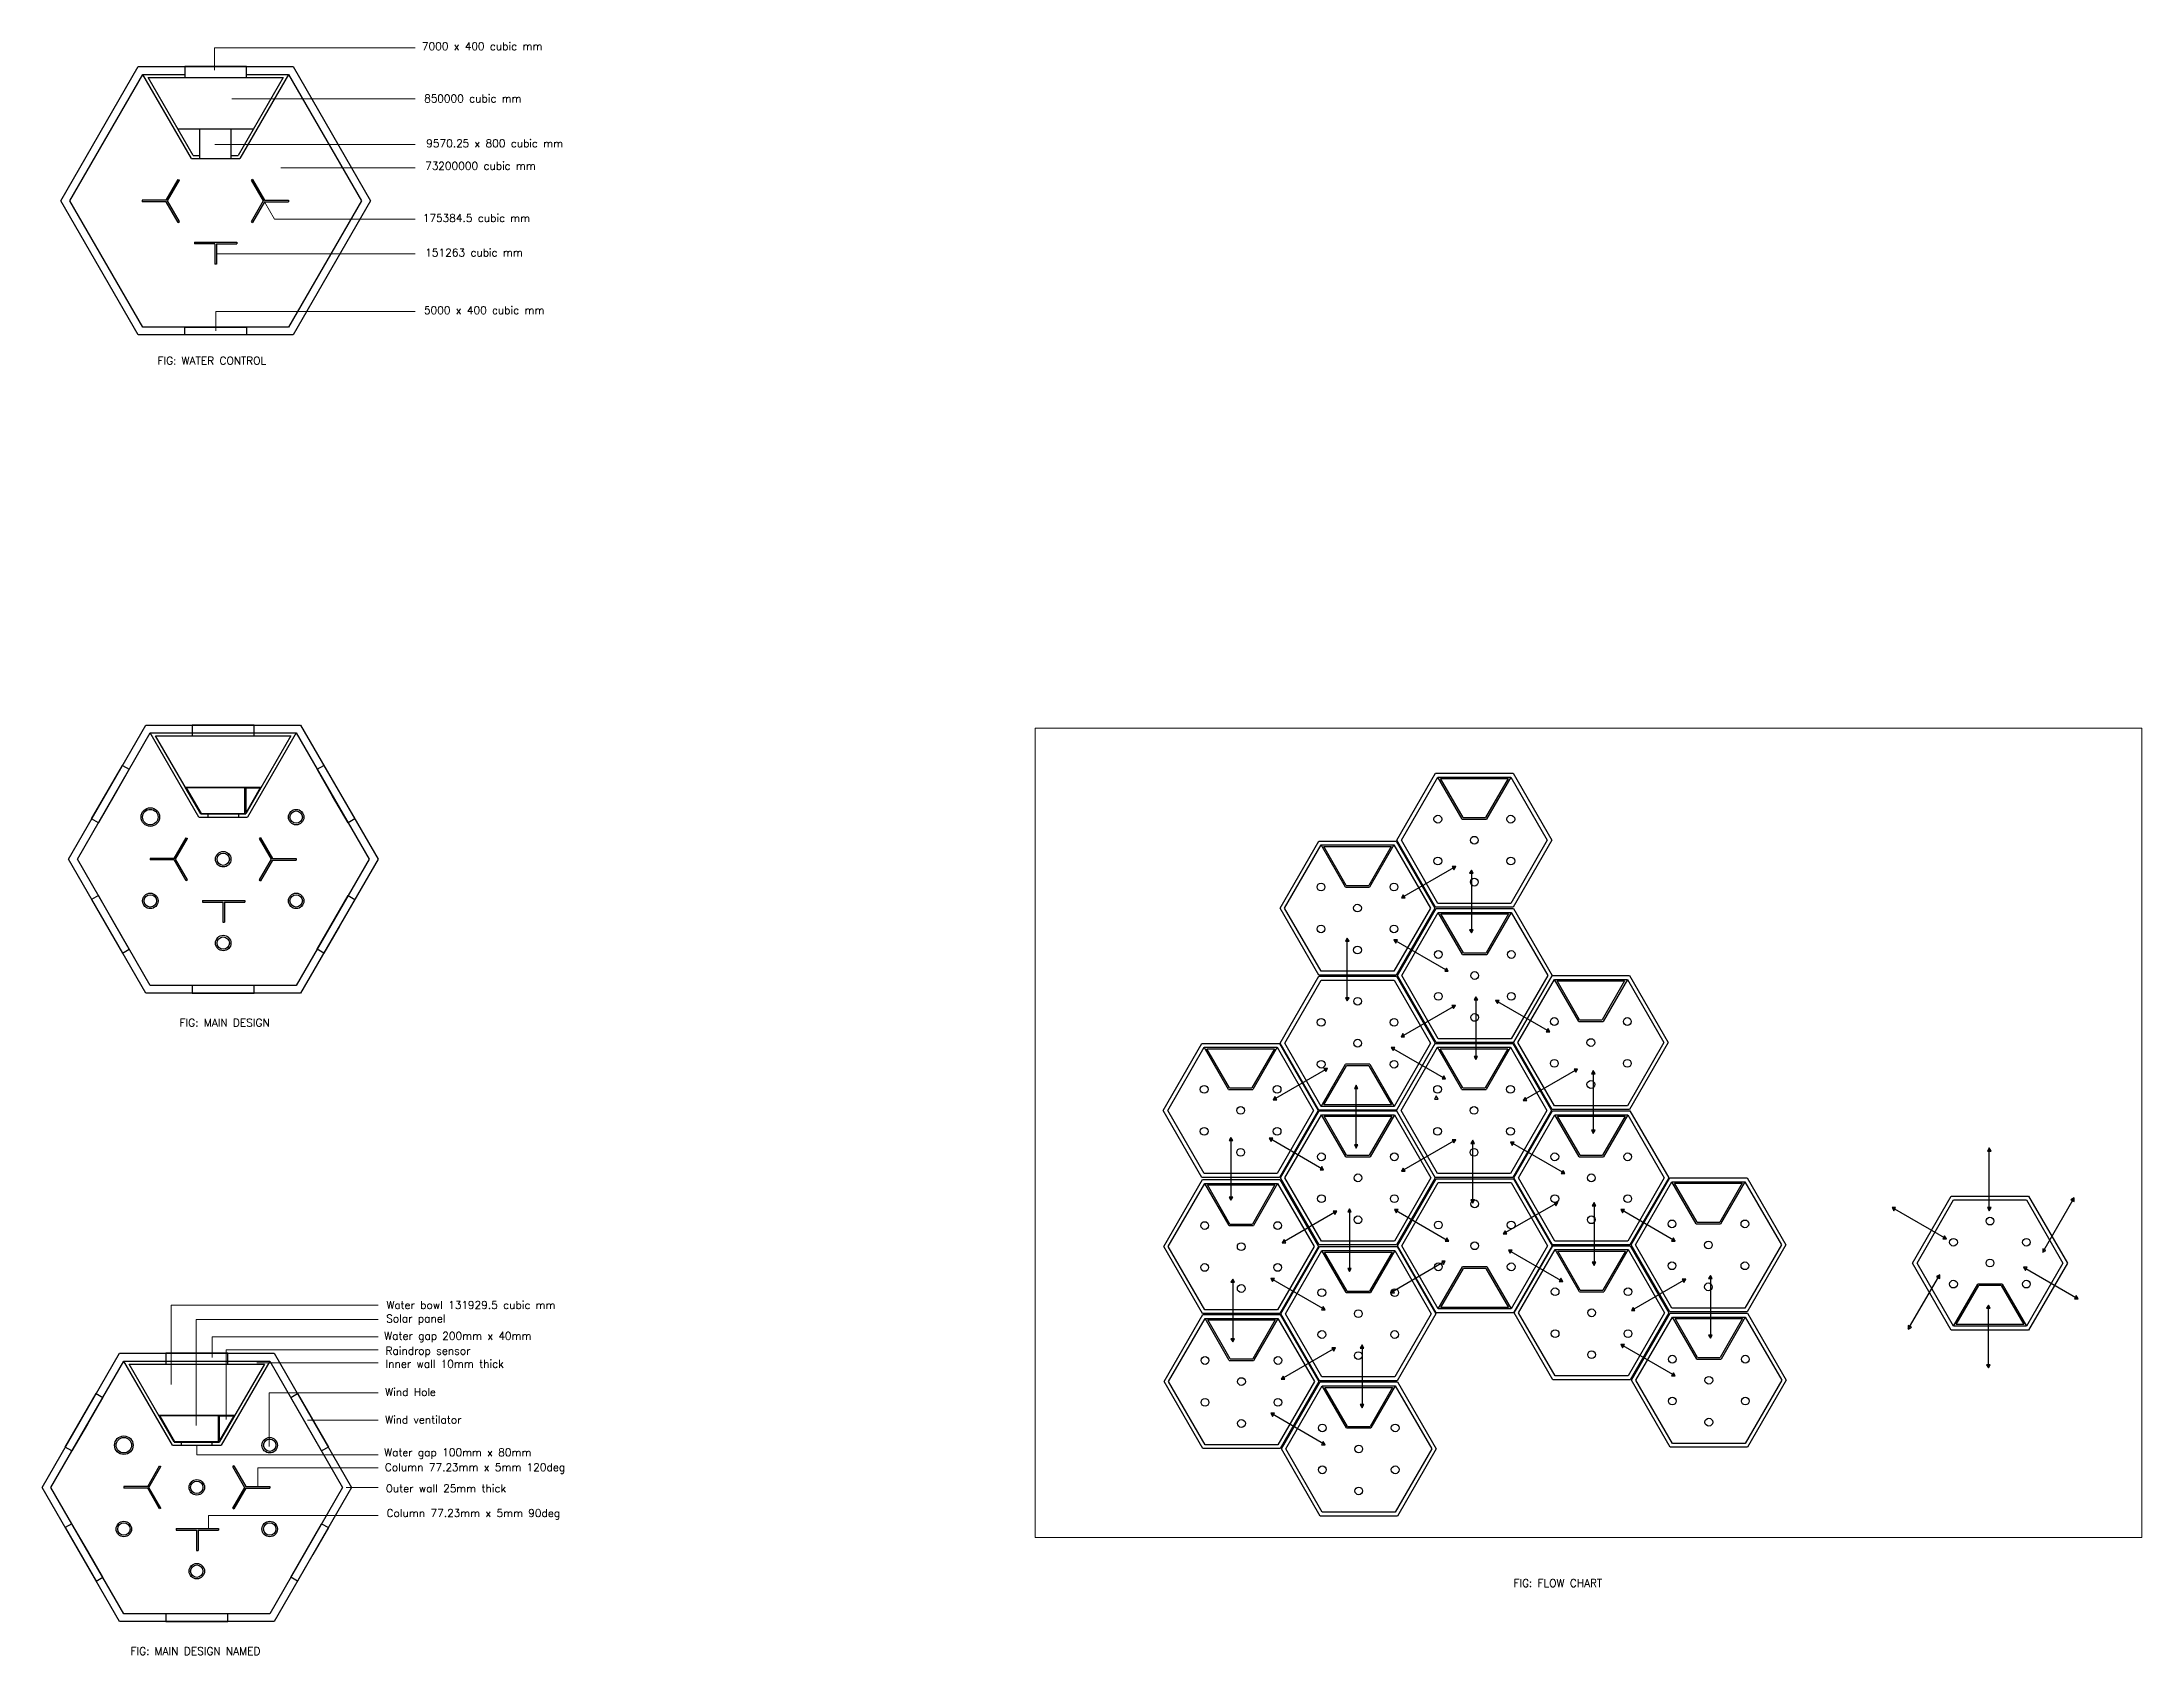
# Model space of a CAD drawing. Header units: millimetres. Extents: x 4404 to 35754, y 4815 to 12820.
# Drawn here: x 11364 to 18147, y 5833 to 11042 of the extents above; entities that cross this region are included whole.
import ezdxf

# ---------------------------------------------------------------- set-up
doc = ezdxf.new("R2010")
doc.units = ezdxf.units.MM
doc.layers.get('0').update_dxf_attribs({"color": 50})
for name, color, linetype in [('A-Wall', 10, 'Continuous'), ('circut', 200, 'Continuous'), ('water', 4, 'Continuous')]:
    doc.layers.add(name, color=color, linetype=linetype)
doc.layers.add('naming', color=102, linetype='Continuous', lineweight=20)
doc.styles.add('Annotative', font='romans.shx')

msp = doc.modelspace()

# ---------------------------------------------------------------- linework, layer by layer
at = {"color": 4}
for p, q in [((11802.7, 10761.3), (12046.9, 10761.3)), ((11803.5, 10598.2), (11807.8, 10595.7)), ((12043.7, 10598.2), (12039.4, 10595.7)), ((11687.6, 10531.3), (11687.6, 10526.3)), ((12039.4, 10461.9), (12043.7, 10459.4)), ((11927.5, 10325.2), (11922.5, 10325.2))]:
    msp.add_line(p, q, dxfattribs=at)
at = {"color": 4, "lineweight": 25}
for p, q in [((11764.9, 10531.3), (11803.5, 10598.2)), ((11769.2, 10528.8), (11807.8, 10595.7)), ((12039.4, 10595.7), (12078, 10528.8)), ((12043.7, 10598.2), (12082.3, 10531.3)), ((11764.9, 10531.3), (11687.6, 10531.3)), ((11764.9, 10526.3), (11687.6, 10526.3)), ((11803.5, 10459.5), (11764.9, 10526.3)), ((11807.8, 10462), (11769.2, 10528.8)), ((12078, 10528.8), (12039.4, 10461.9)), ((12082.3, 10526.3), (12043.7, 10459.4)), ((12082.3, 10531.3), (12159.6, 10531.3)), ((12082.3, 10526.3), (12159.6, 10526.3)), ((11856.8, 10395.4), (11993.3, 10395.4)), ((11927.5, 10390.4), (11993.3, 10390.4))]:
    msp.add_line(p, q, dxfattribs=at)
at = {"lineweight": 25}
for p, q in [((11876.5, 8548.9), (11826.5, 8635.5)), ((11826.5, 8635.5), (12072.1, 8635.5)), ((12072.1, 8635.5), (12022, 8548.9)), ((12022, 8548.9), (11876.5, 8548.9)), ((11790.6, 8405.4), (11829.2, 8472.3)), ((11794.9, 8402.9), (11833.5, 8469.8)), ((12065.1, 8469.7), (12103.7, 8402.8)), ((12069.4, 8472.2), (12108, 8405.3)), ((11790.6, 8405.4), (11713.3, 8405.4)), ((11790.6, 8400.4), (11713.3, 8400.4)), ((11829.2, 8333.5), (11790.6, 8400.4)), ((11833.5, 8336), (11794.9, 8402.9)), ((12103.7, 8402.8), (12065.1, 8336)), ((12108, 8400.3), (12069.4, 8333.5)), ((12108, 8405.3), (12185.2, 8405.3)), ((12108, 8400.3), (12185.2, 8400.3)), ((11833.5, 8336), (11829.2, 8333.5)), ((11882.5, 8269.4), (12019, 8269.4)), ((11882.5, 8264.4), (11948.2, 8264.4)), ((11953.2, 8264.4), (12019, 8264.4)), ((12019, 8269.4), (12019, 8264.4)), ((11791.2, 6520.2), (11741.2, 6606.8)), ((11741.2, 6606.8), (11986.7, 6606.8)), ((11986.7, 6606.8), (11936.6, 6520.2)), ((11936.6, 6520.2), (11791.2, 6520.2)), ((11705.2, 6376.7), (11628, 6376.7)), ((11705.2, 6376.7), (11743.8, 6443.6)), ((11709.5, 6374.2), (11748.1, 6441.1)), ((11979.7, 6441.1), (12018.3, 6374.2)), ((11984, 6443.6), (12022.6, 6376.7)), ((12022.6, 6376.7), (12099.9, 6376.7)), ((11705.2, 6371.7), (11628, 6371.7)), ((11743.8, 6304.8), (11705.2, 6371.7)), ((11748.1, 6307.3), (11709.5, 6374.2)), ((12018.3, 6374.2), (11979.7, 6307.3)), ((12022.6, 6371.7), (11984, 6304.8)), ((12022.6, 6371.7), (12099.9, 6371.7)), ((11748.1, 6307.3), (11743.8, 6304.8)), ((11797.1, 6240.8), (11933.6, 6240.8)), ((11933.6, 6240.8), (11933.6, 6235.8)), ((11797.1, 6235.8), (11862.8, 6235.8)), ((11867.8, 6235.8), (11933.6, 6235.8))]:
    msp.add_line(p, q, dxfattribs=at)
for p, q in [((11877.7, 8550.9), (11830, 8633.5)), ((12070.9, 8633.5), (12070.9, 8633.5)), ((11829.2, 8472.3), (11833.5, 8469.8)), ((12069.4, 8472.2), (12065.1, 8469.7)), ((11713.3, 8405.4), (11713.3, 8400.4)), ((12185.2, 8405.3), (12185.2, 8400.3)), ((15930.6, 8379.2), (15755, 8277.8)), ((15930.6, 8379.2), (15918.9, 8379.2)), ((15918.9, 8379.2), (15924.7, 8369)), ((15924.7, 8369), (15930.6, 8379.2)), ((12065.1, 8336), (12069.4, 8333.5)), ((15760.8, 8287.9), (15755, 8277.8)), ((15763.4, 8282.7), (15755, 8277.8)), ((15755, 8277.8), (15766.7, 8277.8)), ((15766.7, 8277.8), (15760.8, 8287.9)), ((11882.5, 8269.4), (11882.5, 8264.4)), ((11948.2, 8199.3), (11953.2, 8199.3)), ((15906.4, 8041), (15730.8, 8142.4)), ((15739.3, 8137.5), (15730.8, 8142.4)), ((15730.8, 8142.4), (15736.7, 8132.2)), ((15742.5, 8142.4), (15730.8, 8142.4)), ((15736.7, 8132.2), (15742.5, 8142.4)), ((15900.6, 8051.1), (15894.7, 8041)), ((15894.7, 8041), (15906.4, 8041)), ((15906.4, 8041), (15900.6, 8051.1)), ((16234.5, 7845.5), (16058.9, 7946.9)), ((16067.3, 7942), (16058.9, 7946.9)), ((16058.9, 7946.9), (16064.7, 7936.8)), ((16070.6, 7946.9), (16058.9, 7946.9)), ((16064.7, 7936.8), (16070.6, 7946.9)), ((15929.2, 7930.9), (15753.6, 7829.5)), ((15929.2, 7930.9), (15917.5, 7930.9)), ((15917.5, 7930.9), (15923.3, 7920.7)), ((15923.3, 7920.7), (15929.2, 7930.9)), ((15759.4, 7839.6), (15753.6, 7829.5)), ((15762, 7834.4), (15753.6, 7829.5)), ((15753.6, 7829.5), (15765.3, 7829.5)), ((15765.3, 7829.5), (15759.4, 7839.6)), ((16228.6, 7855.6), (16222.7, 7845.5)), ((16222.7, 7845.5), (16234.5, 7845.5)), ((16234.5, 7845.5), (16228.6, 7855.6)), ((15722.2, 7794.9), (15897.8, 7693.5)), ((15722.2, 7794.9), (15728.1, 7784.7)), ((15733.9, 7794.9), (15722.2, 7794.9)), ((15728.1, 7784.7), (15733.9, 7794.9)), ((15516.3, 7727.3), (15340.7, 7625.9)), ((15516.3, 7727.3), (15504.6, 7727.3)), ((15504.6, 7727.3), (15510.4, 7717.1)), ((15510.4, 7717.1), (15516.3, 7727.3)), ((15892, 7703.6), (15886.1, 7693.5)), ((15886.1, 7693.5), (15897.8, 7693.5)), ((15889.3, 7698.4), (15897.8, 7693.5)), ((15897.8, 7693.5), (15892, 7703.6)), ((16324.1, 7725.1), (16148.5, 7623.7)), ((16324.1, 7725.1), (16312.4, 7725.1)), ((16312.4, 7725.1), (16318.2, 7714.9)), ((16318.2, 7714.9), (16324.1, 7725.1)), ((15346.5, 7636), (15340.7, 7625.9)), ((15349.1, 7630.8), (15340.7, 7625.9)), ((15340.7, 7625.9), (15352.4, 7625.9)), ((15352.4, 7625.9), (15346.5, 7636)), ((15867.3, 7638.3), (15861.4, 7628.2)), ((15861.4, 7628.2), (15873.2, 7628.2)), ((15873.2, 7628.2), (15867.3, 7638.3)), ((16154.3, 7633.8), (16148.5, 7623.7)), ((16156.9, 7628.6), (16148.5, 7623.7)), ((16148.5, 7623.7), (16160.2, 7623.7)), ((16160.2, 7623.7), (16154.3, 7633.8)), ((15503.7, 7400.1), (15328.1, 7501.5)), ((15336.5, 7496.6), (15328.1, 7501.5)), ((15328.1, 7501.5), (15333.9, 7491.4)), ((15339.8, 7501.5), (15328.1, 7501.5)), ((15333.9, 7491.4), (15339.8, 7501.5)), ((15930.5, 7496.7), (15754.9, 7395.3)), ((15930.5, 7496.7), (15918.8, 7496.7)), ((15918.8, 7496.7), (15924.6, 7486.5)), ((15924.6, 7486.5), (15930.5, 7496.7)), ((16282.8, 7387.5), (16107.2, 7488.9)), ((16115.7, 7484), (16107.2, 7488.9)), ((16107.2, 7488.9), (16113.1, 7478.7)), ((16118.9, 7488.9), (16107.2, 7488.9)), ((16113.1, 7478.7), (16118.9, 7488.9)), ((15497.8, 7410.2), (15491.9, 7400.1)), ((15491.9, 7400.1), (15503.7, 7400.1)), ((15503.7, 7400.1), (15497.8, 7410.2)), ((15760.7, 7405.4), (15754.8, 7395.3)), ((15763.3, 7400.2), (15754.9, 7395.3)), ((15754.9, 7395.3), (15766.6, 7395.3)), ((15766.6, 7395.3), (15760.7, 7405.4)), ((16277, 7397.6), (16271.1, 7387.5)), ((16282.8, 7387.5), (16277, 7397.6)), ((16271.1, 7387.5), (16282.8, 7387.5)), ((15545.8, 7265.8), (15370.2, 7164.4)), ((15545.8, 7265.8), (15534.1, 7265.8)), ((15534.1, 7265.8), (15539.9, 7255.6)), ((15539.9, 7255.6), (15545.8, 7265.8)), ((15732.2, 7271.1), (15907.8, 7169.7)), ((15732.2, 7271.1), (15738.1, 7260.9)), ((15743.9, 7271.1), (15732.2, 7271.1)), ((15738.1, 7260.9), (15743.9, 7271.1)), ((16259.6, 7293.9), (16084, 7192.5)), ((16259.6, 7293.9), (16247.9, 7293.9)), ((16247.9, 7293.9), (16253.7, 7283.7)), ((16253.7, 7283.7), (16259.6, 7293.9)), ((16639.2, 7169.7), (16463.6, 7271.1)), ((16472, 7266.2), (16463.6, 7271.1)), ((16463.6, 7271.1), (16469.4, 7260.9)), ((16475.3, 7271.1), (16463.6, 7271.1)), ((16469.4, 7260.9), (16475.3, 7271.1)), ((17339.5, 7277.8), (17515.1, 7176.4)), ((17339.5, 7277.8), (17345.3, 7267.7)), ((17351.2, 7277.8), (17339.5, 7277.8)), ((17345.3, 7267.7), (17351.2, 7277.8)), ((17826.4, 7133.3), (17927.8, 7308.9)), ((17927.8, 7308.9), (17917.6, 7303.1)), ((17917.6, 7303.1), (17927.8, 7297.2)), ((17922.9, 7300.4), (17927.8, 7308.9)), ((17927.8, 7297.2), (17927.8, 7308.9)), ((16089.8, 7202.6), (16084, 7192.5)), ((16092.4, 7197.4), (16084, 7192.5)), ((16084, 7192.5), (16095.7, 7192.5)), ((16095.7, 7192.5), (16089.8, 7202.6)), ((15376, 7174.5), (15370.2, 7164.4)), ((15370.2, 7164.4), (15381.9, 7164.4)), ((15381.9, 7164.4), (15376, 7174.5)), ((15902, 7179.8), (15896.1, 7169.7)), ((15896.1, 7169.7), (15907.8, 7169.7)), ((15899.3, 7174.6), (15907.8, 7169.7)), ((15907.8, 7169.7), (15902, 7179.8)), ((16100.4, 7140.6), (16276, 7039.2)), ((16100.4, 7140.6), (16106.3, 7130.4)), ((16112.1, 7140.6), (16100.4, 7140.6)), ((16106.3, 7130.4), (16112.1, 7140.6)), ((16633.3, 7179.8), (16627.4, 7169.7)), ((16627.4, 7169.7), (16639.2, 7169.7)), ((16639.2, 7169.7), (16633.3, 7179.8)), ((17509.2, 7186.5), (17503.4, 7176.4)), ((17503.4, 7176.4), (17515.1, 7176.4)), ((17506.6, 7181.3), (17515.1, 7176.4)), ((17515.1, 7176.4), (17509.2, 7186.5)), ((17836.5, 7139.2), (17826.4, 7145)), ((17826.4, 7145), (17826.4, 7133.3)), ((17826.4, 7133.3), (17836.5, 7139.2)), ((15896.6, 7104.2), (15720.9, 7002.8)), ((15896.6, 7104.2), (15884.9, 7104.2)), ((15884.9, 7104.2), (15890.7, 7094)), ((15890.7, 7094), (15896.6, 7104.2)), ((17392.2, 6885.1), (17493.6, 7060.7)), ((17493.6, 7060.7), (17483.4, 7054.9)), ((17483.4, 7054.9), (17493.6, 7049)), ((17488.7, 7052.2), (17493.6, 7060.7)), ((17493.6, 7049), (17493.6, 7060.7)), ((17764.6, 7084.8), (17940.3, 6983.4)), ((17764.6, 7084.8), (17770.5, 7074.6)), ((17776.4, 7084.8), (17764.6, 7084.8)), ((17770.5, 7074.6), (17776.4, 7084.8)), ((15508.3, 6947.7), (15332.7, 7049.1)), ((15341.2, 7044.2), (15332.7, 7049.1)), ((15332.7, 7049.1), (15338.5, 7039)), ((15344.4, 7049.1), (15332.7, 7049.1)), ((15338.5, 7039), (15344.4, 7049.1)), ((15726.8, 7013), (15720.9, 7002.8)), ((15729.4, 7007.7), (15720.9, 7002.8)), ((15720.9, 7002.8), (15732.7, 7002.8)), ((15732.7, 7002.8), (15726.8, 7013)), ((16270.2, 7049.3), (16264.3, 7039.2)), ((16264.3, 7039.2), (16276, 7039.2)), ((16267.5, 7044.1), (16276, 7039.2)), ((16276, 7039.2), (16270.2, 7049.3)), ((16673.2, 7046.5), (16497.6, 6945.1)), ((16673.2, 7046.5), (16661.5, 7046.5)), ((16661.5, 7046.5), (16667.3, 7036.3)), ((16667.3, 7036.3), (16673.2, 7046.5)), ((17934.4, 6993.5), (17928.5, 6983.4)), ((17931.8, 6988.3), (17940.3, 6983.4)), ((17940.3, 6983.4), (17934.4, 6993.5)), ((15502.4, 6957.8), (15496.6, 6947.7)), ((15496.6, 6947.7), (15508.3, 6947.7)), ((15508.3, 6947.7), (15502.4, 6957.8)), ((16503.4, 6955.2), (16497.6, 6945.1)), ((16506, 6950), (16497.6, 6945.1)), ((16497.6, 6945.1), (16509.3, 6945.1)), ((16509.3, 6945.1), (16503.4, 6955.2)), ((17928.5, 6983.4), (17940.3, 6983.4)), ((17402.3, 6891), (17392.2, 6896.8)), ((17392.2, 6896.8), (17392.2, 6885.1)), ((17392.2, 6885.1), (17402.3, 6891)), ((15542.3, 6824.5), (15366.7, 6723.1)), ((15542.3, 6824.5), (15530.6, 6824.5)), ((15530.6, 6824.5), (15536.5, 6814.4)), ((15536.5, 6814.4), (15542.3, 6824.5)), ((16639.2, 6733.9), (16463.6, 6835.3)), ((16472, 6830.4), (16463.6, 6835.3)), ((16463.6, 6835.3), (16469.4, 6825.1)), ((16475.3, 6835.3), (16463.6, 6835.3)), ((16469.4, 6825.1), (16475.3, 6835.3)), ((15372.5, 6733.3), (15366.7, 6723.1)), ((15375.2, 6728), (15366.7, 6723.1)), ((15366.7, 6723.1), (15378.4, 6723.1)), ((15378.4, 6723.1), (15372.5, 6733.3)), ((16633.3, 6744), (16627.4, 6733.9)), ((16627.4, 6733.9), (16639.2, 6733.9)), ((16639.2, 6733.9), (16633.3, 6744)), ((11792.3, 6522.2), (11744.6, 6604.8)), ((11985.5, 6604.8), (11985.5, 6604.8)), ((15508.3, 6511.9), (15332.7, 6613.3)), ((15341.2, 6608.4), (15332.7, 6613.3)), ((15332.7, 6613.3), (15338.5, 6603.2)), ((15344.4, 6613.3), (15332.7, 6613.3)), ((15338.5, 6603.2), (15344.4, 6613.3)), ((15502.4, 6522), (15496.6, 6511.9)), ((15496.6, 6511.9), (15508.3, 6511.9)), ((15508.3, 6511.9), (15502.4, 6522)), ((11628, 6376.7), (11628, 6371.7)), ((11743.8, 6443.6), (11748.1, 6441.1)), ((11984, 6443.6), (11979.7, 6441.1)), ((12099.9, 6376.7), (12099.9, 6371.7)), ((11797.1, 6240.8), (11797.1, 6235.8)), ((11979.7, 6307.3), (11984, 6304.8)), ((11862.8, 6170.6), (11867.8, 6170.6))]:
    msp.add_line(p, q)
at = {"color": 1}
for p, q in [((11876.5, 8548.9), (12022, 8548.9)), ((15951.2, 8532.2), (16029.7, 8532.2)), ((15954, 8537.2), (16026.8, 8537.2)), ((15573.8, 8313), (15652.3, 8313)), ((15576.6, 8318), (15649.4, 8318)), ((15952.6, 8095.2), (16031.1, 8095.2)), ((15955.4, 8100.2), (16028.2, 8100.2)), ((16327.6, 7878.7), (16406.1, 7878.7)), ((16330.4, 7883.7), (16403.2, 7883.7)), ((15652.7, 7740.7), (15574.2, 7740.7)), ((15649.8, 7735.7), (15577.1, 7735.7)), ((15196.4, 7659.5), (15274.9, 7659.5)), ((15199.2, 7664.5), (15272, 7664.5)), ((15950.2, 7659.5), (16028.7, 7659.5)), ((15953, 7664.5), (16025.8, 7664.5)), ((15575.2, 7441.7), (15653.7, 7441.7)), ((15578, 7446.7), (15650.8, 7446.7)), ((16329, 7441.7), (16407.5, 7441.7)), ((16331.8, 7446.7), (16404.6, 7446.7)), ((15198.1, 7219.7), (15276.6, 7219.7)), ((15201, 7224.7), (15273.7, 7224.7)), ((16707.3, 7225.1), (16785.8, 7225.1)), ((16710.1, 7230.1), (16782.9, 7230.1)), ((16030.9, 7086.4), (15952.4, 7086.4)), ((16028, 7081.4), (15955.3, 7081.4)), ((15576.4, 7003.1), (15654.9, 7003.1)), ((15579.3, 7008.1), (15652, 7008.1)), ((16329.9, 7005.9), (16408.4, 7005.9)), ((16332.7, 7010.9), (16405.5, 7010.9)), ((17695.1, 7030.6), (17616.6, 7030.6)), ((17692.3, 7025.6), (17619.5, 7025.6)), ((15199, 6783.9), (15277.5, 6783.9)), ((15201.9, 6788.9), (15274.6, 6788.9)), ((16708.7, 6788.1), (16787.2, 6788.1)), ((16711.5, 6793.1), (16784.3, 6793.1)), ((11791.2, 6520.2), (11936.6, 6520.2)), ((15577.8, 6566.1), (15656.3, 6566.1)), ((15580.7, 6571.1), (15653.4, 6571.1))]:
    msp.add_line(p, q, dxfattribs=at)
at = {"color": 1, "lineweight": 30}
for p, q in [((11870.8, 8538.9), (12027.8, 8538.9)), ((11785.4, 6510.2), (11942.4, 6510.2))]:
    msp.add_line(p, q, dxfattribs=at)
at = {"color": 4, "lineweight": 25}
for points in [[(11922.5, 10390.4), (11922.5, 10325.2)], [(11927.5, 10390.4), (11927.5, 10325.2)]]:
    msp.add_lwpolyline(points, dxfattribs=at)
at = {"color": 1, "lineweight": 30}
for points in [[(12199.3, 7969.9), (11699.3, 7969.9), (11449.3, 8402.9), (11699.3, 8835.9), (12199.3, 8835.9), (12449.3, 8402.9), (12199.3, 7969.9)], [(11713.7, 8810.9), (12184.8, 8810.9), (12027.8, 8538.9)], [(11870.8, 8538.9), (11713.7, 8810.9)], [(11731, 8800.9), (12167.5, 8800.9), (12022, 8548.9)], [(11876.5, 8548.9), (11731, 8800.9)], [(12113.9, 5941.2), (11613.9, 5941.2), (11363.9, 6374.2), (11613.9, 6807.2), (12113.9, 6807.2), (12363.9, 6374.2), (12113.9, 5941.2)], [(11628.3, 6782.2), (12099.5, 6782.2), (11942.4, 6510.2)], [(11785.4, 6510.2), (11628.3, 6782.2)], [(11791.2, 6520.2), (11645.6, 6772.2)], [(11645.6, 6772.2), (12082.1, 6772.2), (11936.6, 6520.2)]]:
    msp.add_lwpolyline(points, dxfattribs=at)
for points in [[(12184.8, 7994.9), (11713.7, 7994.9), (11478.1, 8402.9), (11713.7, 8810.9), (12184.8, 8810.9), (12420.4, 8402.9)], [(12099.5, 5966.2), (11628.3, 5966.2), (11392.8, 6374.2), (11628.3, 6782.2), (12099.5, 6782.2), (12335, 6374.2)]]:
    msp.add_lwpolyline(points, close=True, dxfattribs=at)
at = {"color": 1}
for points in [[(11713.7, 8810.9), (12184.8, 8810.9)], [(16115.4, 8247.7), (15865.4, 8247.7), (15740.4, 8464.2), (15865.4, 8680.7), (16115.4, 8680.7), (16240.4, 8464.2), (16115.4, 8247.7)], [(15872.6, 8668.2), (16108.2, 8668.2)], [(15872.6, 8668.2), (16108.2, 8668.2), (16029.7, 8532.2)], [(15951.2, 8532.2), (15872.6, 8668.2)], [(15881.3, 8663.2), (16099.5, 8663.2), (16026.8, 8537.2)], [(15954, 8537.2), (15881.3, 8663.2)], [(15738, 8028.5), (15488, 8028.5), (15363, 8245), (15488, 8461.5), (15738, 8461.5), (15863, 8245), (15738, 8028.5)], [(15495.2, 8449), (15730.8, 8449)], [(15495.2, 8449), (15730.8, 8449), (15652.3, 8313)], [(15573.8, 8313), (15495.2, 8449)], [(15503.9, 8444), (15722.1, 8444), (15649.4, 8318)], [(15576.6, 8318), (15503.9, 8444)], [(16116.8, 7810.7), (15866.8, 7810.7), (15741.8, 8027.2), (15866.8, 8243.7), (16116.8, 8243.7), (16241.8, 8027.2), (16116.8, 7810.7)], [(15874, 8231.2), (16109.6, 8231.2)], [(15874, 8231.2), (16109.6, 8231.2), (16031.1, 8095.2)], [(15952.6, 8095.2), (15874, 8231.2)], [(15882.7, 8226.2), (16100.9, 8226.2), (16028.2, 8100.2)], [(15955.4, 8100.2), (15882.7, 8226.2)], [(15488.5, 8025.2), (15738.5, 8025.2), (15863.5, 7808.7), (15738.5, 7592.2), (15488.5, 7592.2), (15363.5, 7808.7), (15488.5, 8025.2)], [(16491.8, 7594.2), (16241.8, 7594.2), (16116.8, 7810.7), (16241.8, 8027.2), (16491.8, 8027.2), (16616.8, 7810.7), (16491.8, 7594.2)], [(16249, 8014.7), (16484.6, 8014.7)], [(16249, 8014.7), (16484.6, 8014.7), (16406.1, 7878.7)], [(16327.6, 7878.7), (16249, 8014.7)], [(16257.7, 8009.7), (16475.9, 8009.7), (16403.2, 7883.7)], [(16330.4, 7883.7), (16257.7, 8009.7)], [(15360.6, 7375), (15110.6, 7375), (14985.6, 7591.5), (15110.6, 7808), (15360.6, 7808), (15485.6, 7591.5), (15360.6, 7375)], [(16114.4, 7375), (15864.4, 7375), (15739.4, 7591.5), (15864.4, 7808), (16114.4, 7808), (16239.4, 7591.5), (16114.4, 7375)], [(15117.8, 7795.5), (15353.4, 7795.5)], [(15117.8, 7795.5), (15353.4, 7795.5), (15274.9, 7659.5)], [(15196.4, 7659.5), (15117.8, 7795.5)], [(15126.5, 7790.5), (15344.7, 7790.5), (15272, 7664.5)], [(15199.2, 7664.5), (15126.5, 7790.5)], [(15731.2, 7604.7), (15495.7, 7604.7), (15574.2, 7740.7)], [(15722.6, 7609.7), (15504.3, 7609.7), (15577.1, 7735.7)], [(15649.8, 7735.7), (15722.6, 7609.7)], [(15652.7, 7740.7), (15731.2, 7604.7)], [(15871.6, 7795.5), (16107.2, 7795.5)], [(15871.6, 7795.5), (16107.2, 7795.5), (16028.7, 7659.5)], [(15950.2, 7659.5), (15871.6, 7795.5)], [(15880.3, 7790.5), (16098.5, 7790.5), (16025.8, 7664.5)], [(15953, 7664.5), (15880.3, 7790.5)], [(15739.4, 7157.2), (15489.4, 7157.2), (15364.4, 7373.7), (15489.4, 7590.2), (15739.4, 7590.2), (15864.4, 7373.7), (15739.4, 7157.2)], [(15496.6, 7577.7), (15732.2, 7577.7)], [(15496.6, 7577.7), (15732.2, 7577.7), (15653.7, 7441.7)], [(15575.2, 7441.7), (15496.6, 7577.7)], [(15505.3, 7572.7), (15723.5, 7572.7), (15650.8, 7446.7)], [(15578, 7446.7), (15505.3, 7572.7)], [(16493.2, 7157.2), (16243.2, 7157.2), (16118.2, 7373.7), (16243.2, 7590.2), (16493.2, 7590.2), (16618.2, 7373.7), (16493.2, 7157.2)], [(16250.4, 7577.7), (16486, 7577.7)], [(16250.4, 7577.7), (16486, 7577.7), (16407.5, 7441.7)], [(16329, 7441.7), (16250.4, 7577.7)], [(16259.1, 7572.7), (16477.3, 7572.7), (16404.6, 7446.7)], [(16331.8, 7446.7), (16259.1, 7572.7)], [(15362.4, 6935.2), (15112.4, 6935.2), (14987.4, 7151.7), (15112.4, 7368.2), (15362.4, 7368.2), (15487.4, 7151.7), (15362.4, 6935.2)], [(15119.6, 7355.7), (15355.1, 7355.7), (15276.6, 7219.7)], [(15198.1, 7219.7), (15119.6, 7355.7)], [(15128.2, 7350.7), (15346.5, 7350.7), (15273.7, 7224.7)], [(15201, 7224.7), (15128.2, 7350.7)], [(15866.7, 7370.9), (16116.7, 7370.9), (16241.7, 7154.4), (16116.7, 6937.9), (15866.7, 6937.9), (15741.7, 7154.4), (15866.7, 7370.9)], [(16871.5, 6940.6), (16621.5, 6940.6), (16496.5, 7157.1), (16621.5, 7373.6), (16871.5, 7373.6), (16996.5, 7157.1), (16871.5, 6940.6)], [(16628.7, 7361.1), (16864.3, 7361.1)], [(16628.7, 7361.1), (16864.3, 7361.1), (16785.8, 7225.1)], [(16707.3, 7225.1), (16628.7, 7361.1)], [(16637.4, 7356.1), (16855.6, 7356.1), (16782.9, 7230.1)], [(16710.1, 7230.1), (16637.4, 7356.1)], [(17530.9, 7315.1), (17780.9, 7315.1), (17905.9, 7098.6), (17780.9, 6882.1), (17530.9, 6882.1), (17405.9, 7098.6), (17530.9, 7315.1)], [(15740.7, 6718.6), (15490.7, 6718.6), (15365.7, 6935.1), (15490.7, 7151.6), (15740.7, 7151.6), (15865.7, 6935.1), (15740.7, 6718.6)], [(15497.9, 7139.1), (15733.4, 7139.1)], [(15497.9, 7139.1), (15733.4, 7139.1), (15654.9, 7003.1)], [(15576.4, 7003.1), (15497.9, 7139.1)], [(15506.5, 7134.1), (15724.8, 7134.1), (15652, 7008.1)], [(15579.3, 7008.1), (15506.5, 7134.1)], [(16494.1, 6721.4), (16244.1, 6721.4), (16119.1, 6937.9), (16244.1, 7154.4), (16494.1, 7154.4), (16619.1, 6937.9), (16494.1, 6721.4)], [(16251.3, 7141.9), (16486.9, 7141.9)], [(16251.3, 7141.9), (16486.9, 7141.9), (16408.4, 7005.9)], [(16329.9, 7005.9), (16251.3, 7141.9)], [(16260, 7136.9), (16478.2, 7136.9), (16405.5, 7010.9)], [(16332.7, 7010.9), (16260, 7136.9)], [(16109.4, 6950.4), (15873.9, 6950.4), (15952.4, 7086.4)], [(16100.8, 6955.4), (15882.5, 6955.4), (15955.3, 7081.4)], [(16028, 7081.4), (16100.8, 6955.4)], [(16030.9, 7086.4), (16109.4, 6950.4)], [(17773.7, 6894.6), (17538.1, 6894.6), (17616.6, 7030.6)], [(17765, 6899.6), (17546.8, 6899.6), (17619.5, 7025.6)], [(17692.3, 7025.6), (17765, 6899.6)], [(17695.1, 7030.6), (17773.7, 6894.6)], [(15363.3, 6499.4), (15113.3, 6499.4), (14988.3, 6715.9), (15113.3, 6932.4), (15363.3, 6932.4), (15488.3, 6715.9), (15363.3, 6499.4)], [(15120.5, 6919.9), (15356, 6919.9)], [(15120.5, 6919.9), (15356, 6919.9), (15277.5, 6783.9)], [(15199, 6783.9), (15120.5, 6919.9)], [(16872.9, 6503.6), (16622.9, 6503.6), (16497.9, 6720.1), (16622.9, 6936.6), (16872.9, 6936.6), (16997.9, 6720.1), (16872.9, 6503.6)], [(16630.1, 6924.1), (16865.7, 6924.1)], [(16630.1, 6924.1), (16865.7, 6924.1), (16787.2, 6788.1)], [(16708.7, 6788.1), (16630.1, 6924.1)], [(16638.8, 6919.1), (16857, 6919.1), (16784.3, 6793.1)], [(16711.5, 6793.1), (16638.8, 6919.1)], [(15129.1, 6914.9), (15347.4, 6914.9), (15274.6, 6788.9)], [(15201.9, 6788.9), (15129.1, 6914.9)], [(11628.3, 6782.2), (12099.5, 6782.2)], [(15742.1, 6281.6), (15492.1, 6281.6), (15367.1, 6498.1), (15492.1, 6714.6), (15742.1, 6714.6), (15867.1, 6498.1), (15742.1, 6281.6)], [(15499.3, 6702.1), (15734.8, 6702.1)], [(15499.3, 6702.1), (15734.8, 6702.1), (15656.3, 6566.1)], [(15577.8, 6566.1), (15499.3, 6702.1)], [(15507.9, 6697.1), (15726.2, 6697.1), (15653.4, 6571.1)], [(15580.7, 6571.1), (15507.9, 6697.1)]]:
    msp.add_lwpolyline(points, dxfattribs=at)
at = {"lineweight": 25}
for points in [[(11595.9, 8606.9), (11545.9, 8520.3), (11524.3, 8532.8), (11624.3, 8706), (11645.9, 8693.5), (11595.9, 8606.9)], [(12302.6, 8606.9), (12252.6, 8693.5), (12274.3, 8706), (12374.3, 8532.8), (12352.6, 8520.3), (12302.6, 8606.9)], [(11595.9, 8198.9), (11545.9, 8285.5), (11524.3, 8273), (11624.3, 8099.8), (11645.9, 8112.3), (11595.9, 8198.9)], [(12324.3, 8186.4), (12274.3, 8099.8), (12252.6, 8112.3), (12352.6, 8285.5), (12374.3, 8273), (12324.3, 8186.4)], [(11882.5, 8269.4), (11950.7, 8269.4)], [(11948.2, 8264.4), (11948.2, 8199.3)], [(11953.2, 8264.4), (11953.2, 8199.3)], [(11510.5, 6578.2), (11460.5, 6491.6), (11438.9, 6504.1), (11538.9, 6677.3), (11560.5, 6664.8), (11510.5, 6578.2)], [(12217.2, 6578.2), (12167.2, 6664.8), (12188.9, 6677.3), (12288.9, 6504.1), (12267.2, 6491.6), (12217.2, 6578.2)], [(11510.5, 6170.2), (11460.5, 6256.8), (11438.9, 6244.3), (11538.9, 6071.1), (11560.5, 6083.6), (11510.5, 6170.2)], [(11797.1, 6240.8), (11865.3, 6240.8)], [(12238.9, 6157.7), (12188.9, 6071.1), (12167.2, 6083.6), (12267.2, 6256.8), (12288.9, 6244.3), (12238.9, 6157.7)], [(11862.8, 6235.8), (11862.8, 6170.6)], [(11867.8, 6235.8), (11867.8, 6170.6)]]:
    msp.add_lwpolyline(points, dxfattribs=at)
at = {"color": 1}
for points in [[(16108.2, 8260.2), (15872.6, 8260.2), (15754.8, 8464.2), (15872.6, 8668.2), (16108.2, 8668.2), (16226, 8464.2)], [(15730.8, 8041), (15495.2, 8041), (15377.4, 8245), (15495.2, 8449), (15730.8, 8449), (15848.6, 8245)], [(16109.6, 7823.2), (15874, 7823.2), (15756.2, 8027.2), (15874, 8231.2), (16109.6, 8231.2), (16227.4, 8027.2)], [(15495.7, 8012.7), (15731.2, 8012.7), (15849, 7808.7), (15731.2, 7604.7), (15495.7, 7604.7), (15377.9, 7808.7)], [(16484.6, 7606.7), (16249, 7606.7), (16131.2, 7810.7), (16249, 8014.7), (16484.6, 8014.7), (16602.4, 7810.7)], [(15353.4, 7387.5), (15117.8, 7387.5), (15000, 7591.5), (15117.8, 7795.5), (15353.4, 7795.5), (15471.2, 7591.5)], [(16107.2, 7387.5), (15871.6, 7387.5), (15753.8, 7591.5), (15871.6, 7795.5), (16107.2, 7795.5), (16225, 7591.5)], [(15732.2, 7169.7), (15496.6, 7169.7), (15378.8, 7373.7), (15496.6, 7577.7), (15732.2, 7577.7), (15850, 7373.7)], [(16486, 7169.7), (16250.4, 7169.7), (16132.6, 7373.7), (16250.4, 7577.7), (16486, 7577.7), (16603.8, 7373.7)], [(15355.1, 6947.7), (15119.6, 6947.7), (15001.8, 7151.7), (15119.6, 7355.7), (15355.1, 7355.7), (15472.9, 7151.7)], [(15873.9, 7358.4), (16109.4, 7358.4), (16227.2, 7154.4), (16109.4, 6950.4), (15873.9, 6950.4), (15756.1, 7154.4)], [(16864.3, 6953.1), (16628.7, 6953.1), (16510.9, 7157.1), (16628.7, 7361.1), (16864.3, 7361.1), (16982.1, 7157.1)], [(17538.1, 7302.6), (17773.7, 7302.6), (17891.5, 7098.6), (17773.7, 6894.6), (17538.1, 6894.6), (17420.3, 7098.6)], [(15733.4, 6731.1), (15497.9, 6731.1), (15380.1, 6935.1), (15497.9, 7139.1), (15733.4, 7139.1), (15851.2, 6935.1)], [(16486.9, 6733.9), (16251.3, 6733.9), (16133.5, 6937.9), (16251.3, 7141.9), (16486.9, 7141.9), (16604.7, 6937.9)], [(15356, 6511.9), (15120.5, 6511.9), (15002.7, 6715.9), (15120.5, 6919.9), (15356, 6919.9), (15473.8, 6715.9)], [(16865.7, 6516.1), (16630.1, 6516.1), (16512.3, 6720.1), (16630.1, 6924.1), (16865.7, 6924.1), (16983.5, 6720.1)], [(15734.8, 6294.1), (15499.3, 6294.1), (15381.5, 6498.1), (15499.3, 6702.1), (15734.8, 6702.1), (15852.6, 6498.1)]]:
    msp.add_lwpolyline(points, close=True, dxfattribs=at)
at = {"color": 1, "lineweight": 30}
for centre, radius in [((11713.7, 8538.9), 30), ((11713.7, 8538.9), 25), ((12184.8, 8538.8), 25), ((12184.8, 8538.8), 20), ((11949.3, 8402.9), 25), ((11949.3, 8402.9), 20), ((11713.7, 8268.3), 25), ((11713.7, 8268.3), 20), ((12184.8, 8268.3), 25), ((12184.8, 8268.3), 20), ((11949.3, 8132.1), 25), ((11949.3, 8132.1), 20), ((11628.3, 6510.2), 30), ((11628.3, 6510.2), 25), ((12099.5, 6510.2), 25), ((12099.5, 6510.2), 20), ((11863.9, 6374.2), 25), ((11863.9, 6374.2), 20), ((11628.3, 6239.6), 25), ((11628.3, 6239.6), 20), ((12099.5, 6239.6), 25), ((12099.5, 6239.6), 20), ((11863.9, 6103.4), 25), ((11863.9, 6103.4), 20)]:
    msp.add_circle(centre, radius, dxfattribs=at)
at = {"color": 1}
for centre in [(15872.6, 8532.2), (16108.2, 8532.2), (15990.4, 8464.2), (15872.6, 8396.9), (16108.2, 8396.9), (15495.2, 8313), (15730.8, 8313), (15990.4, 8328.8), (15613, 8245), (15495.2, 8177.7), (15730.8, 8177.7), (15613, 8109.6), (15874, 8095.2), (16109.6, 8095.2), (15991.8, 8027.2), (15613.5, 7944.1), (15874, 7959.9), (16109.6, 7959.9), (15495.7, 7876), (15731.2, 7876), (15991.8, 7891.8), (16249, 7878.7), (16484.6, 7878.7), (15613.4, 7808.7), (16366.8, 7810.7), (15495.7, 7740.7), (15731.2, 7740.7), (16249, 7743.4), (16484.6, 7743.4), (15117.8, 7659.5), (15353.4, 7659.5), (15871.6, 7659.5), (16107.2, 7659.5), (16366.8, 7675.3), (15235.6, 7591.5), (15989.4, 7591.5), (15117.8, 7524.2), (15353.4, 7524.2), (15871.6, 7524.2), (16107.2, 7524.2), (15235.6, 7456.1), (15989.4, 7456.1), (15496.6, 7441.7), (15732.2, 7441.7), (16250.4, 7441.7), (16486, 7441.7), (15614.4, 7373.7), (16368.2, 7373.7), (15496.6, 7306.4), (15732.2, 7306.4), (15991.7, 7289.8), (16250.4, 7306.4), (16486, 7306.4), (15119.6, 7219.7), (15355.1, 7219.7), (15614.4, 7238.3), (15873.9, 7221.7), (16109.4, 7221.7), (16368.2, 7238.3), (16628.7, 7225.1), (16864.3, 7225.1), (17655.9, 7234), (15237.4, 7151.7), (15991.6, 7154.4), (16746.5, 7157.1), (17538.1, 7165.8), (17773.7, 7165.8), (15119.6, 7084.4), (15355.1, 7084.4), (15873.9, 7086.4), (16109.4, 7086.4), (16628.7, 7089.8), (16864.3, 7089.8), (17655.9, 7098.6), (15237.4, 7016.3), (15497.9, 7003.1), (15733.4, 7003.1), (16251.3, 7005.9), (16486.9, 7005.9), (16746.5, 7021.7), (17538.1, 7030.6), (17773.7, 7030.6), (15615.7, 6935.1), (16369.1, 6937.9), (15497.9, 6867.8), (15733.4, 6867.8), (16251.3, 6870.6), (16486.9, 6870.6), (15120.5, 6783.9), (15356, 6783.9), (15615.7, 6799.7), (16369.1, 6802.5), (16630.1, 6788.1), (16865.7, 6788.1), (15238.3, 6715.9), (16747.9, 6720.1), (15120.5, 6648.6), (15356, 6648.6), (16630.1, 6652.8), (16865.7, 6652.8), (15238.3, 6580.5), (16747.9, 6584.7), (15499.3, 6566.1), (15734.8, 6566.1), (15617.1, 6498.1), (15499.3, 6430.8), (15734.8, 6430.8), (15617.1, 6362.7)]:
    msp.add_circle(centre, 12.5, dxfattribs=at)
at = {"layer": 'circut'}
for p, q in [((12018.9, 8550.9), (12018.9, 8633.5)), ((12022.9, 8554.3), (12022.9, 8633.5)), ((11933.5, 6522.2), (11933.5, 6604.8)), ((11937.5, 6525.6), (11937.5, 6604.8))]:
    msp.add_line(p, q, dxfattribs=at)
for points in [[(12018.9, 8633.5), (11830, 8633.5), (11877.7, 8550.9), (12018.9, 8550.9), (12018.9, 8633.5)], [(12022.9, 8633.5), (12068.6, 8633.5), (12022.9, 8554.2), (12022.9, 8633.5)], [(11933.5, 6604.8), (11744.6, 6604.8), (11792.3, 6522.2), (11933.5, 6522.2), (11933.5, 6604.8)], [(11937.5, 6604.8), (11983.2, 6604.8), (11937.5, 6525.5), (11937.5, 6604.8)]]:
    msp.add_lwpolyline(points, dxfattribs=at)
at = {"layer": 'naming'}
for p, q in [((11977.1, 10858.9), (12568.8, 10858.9)), ((11922.3, 10710.8), (12568.8, 10710.8)), ((12135.8, 10636.2), (12568.8, 10636.2)), ((12082.3, 10526.3), (12114.6, 10470.4)), ((12114.6, 10470.4), (12568.8, 10470.4)), ((11927.5, 10357.8), (12568.8, 10357.8)), ((11924.9, 10109.1), (11924.9, 10172)), ((11924.9, 10172), (12568.8, 10172)), ((11781.2, 6706.7), (11781.2, 6962.5)), ((11781.2, 6962.5), (12449.7, 6962.5)), ((11862.1, 6573.6), (11862.1, 6916.1)), ((11862.1, 6916.1), (12449.7, 6916.1)), ((11913.9, 6793.9), (11913.9, 6860.7)), ((11913.9, 6860.7), (12449.7, 6860.7)), ((11959, 6593.4), (11959, 6817.8)), ((11959, 6817.8), (12449.7, 6817.8)), ((12058.2, 6776.6), (12449.7, 6776.6)), ((12097.8, 6506.4), (12097.8, 6679.2)), ((12097.8, 6679.2), (12449.7, 6679.2)), ((12221.6, 6590.7), (12449.7, 6590.7)), ((11863.9, 6510.2), (11863.9, 6478.8)), ((11863.9, 6478.8), (12449.7, 6478.8)), ((12061.3, 6376.7), (12061.3, 6437.1)), ((12061.3, 6437.1), (12449.7, 6437.1)), ((12346.6, 6373.2), (12449.7, 6373.2)), ((11902.1, 6240.6), (11902.1, 6282.8)), ((11902.1, 6282.8), (12449.7, 6282.8))]:
    msp.add_line(p, q, dxfattribs=at)
msp.add_lwpolyline([(11921.2, 10951.1), (11921.2, 11023.6), (12568.8, 11023.6)], dxfattribs=at)
msp.add_lwpolyline([(14571.6, 8826.1), (18147, 8826.1), (18147, 6212), (14571.6, 6212)], close=True, dxfattribs=at)
at = {"layer": 'water'}
for p, q in [((11924.9, 10962.6), (11824.9, 10962.6)), ((11824.9, 10962.6), (11824.9, 10927.6)), ((12024.9, 10962.6), (11824.9, 10962.6)), ((11824.9, 10927.6), (12024.9, 10927.6)), ((12024.9, 10927.6), (12024.9, 10962.6)), ((11873.6, 10665.6), (11873.6, 10761.3)), ((11873.6, 10761.3), (11973.6, 10761.3)), ((11973.6, 10761.3), (11973.6, 10665.6)), ((11846.4, 10665.6), (12003.4, 10665.6)), ((11852.2, 10675.6), (11873.6, 10675.6)), ((11873.6, 10665.6), (11973.6, 10665.6)), ((11973.6, 10675.6), (11997.6, 10675.6)), ((12159.6, 10531.3), (12159.6, 10526.3)), ((11803.5, 10459.5), (11807.8, 10462)), ((11856.8, 10395.4), (11856.8, 10390.4)), ((11922.5, 10390.4), (11856.8, 10390.4)), ((11993.3, 10395.4), (11993.3, 10390.4))]:
    msp.add_line(p, q, dxfattribs=at)
at = {"layer": 'water', "color": 4}
for p, q in [((15980.9, 8367.8), (15975.1, 8357.6)), ((15975.1, 8357.6), (15986.8, 8357.6)), ((15980.9, 8367.8), (15980.9, 8165)), ((15986.8, 8357.6), (15980.9, 8367.8)), ((15579.7, 8148.1), (15573.9, 8137.9)), ((15579.7, 7945.3), (15579.7, 8148.1)), ((15579.7, 8138.3), (15579.7, 8148.1)), ((15585.6, 8137.9), (15579.7, 8148.1)), ((15986.8, 8175.1), (15975.1, 8175.1)), ((15975.1, 8175.1), (15980.9, 8165)), ((15980.9, 8165), (15986.8, 8175.1)), ((15980.9, 8174.8), (15980.9, 8165)), ((15573.9, 8137.9), (15585.6, 8137.9)), ((15585.6, 7955.4), (15573.9, 7955.4)), ((15573.9, 7955.4), (15579.7, 7945.3)), ((15579.7, 7945.3), (15585.6, 7955.4)), ((15995.3, 7958.9), (15989.4, 7948.7)), ((15989.4, 7948.7), (16001.2, 7948.7)), ((15995.3, 7958.9), (15995.3, 7756.1)), ((16001.2, 7948.7), (15995.3, 7958.9)), ((16001.1, 7766.2), (15989.4, 7766.2)), ((15989.4, 7766.2), (15995.3, 7756.1)), ((15995.3, 7756.1), (16001.1, 7766.2)), ((15995.3, 7765.9), (15995.3, 7756.1)), ((15608.7, 7672.7), (15602.8, 7662.5)), ((15608.7, 7469.9), (15608.7, 7672.7)), ((15608.7, 7662.9), (15608.7, 7672.7)), ((15614.5, 7662.5), (15608.7, 7672.7)), ((16374.4, 7720.1), (16368.6, 7709.9)), ((16368.6, 7709.9), (16380.3, 7709.9)), ((16374.4, 7720.1), (16374.4, 7517.3)), ((16380.3, 7709.9), (16374.4, 7720.1)), ((15602.8, 7662.5), (15614.5, 7662.5)), ((15204.4, 7504.1), (15198.6, 7493.9)), ((15198.6, 7493.9), (15210.3, 7493.9)), ((15204.4, 7504.1), (15204.4, 7301.3)), ((15210.3, 7493.9), (15204.4, 7504.1)), ((15614.5, 7480), (15602.8, 7480)), ((15602.8, 7480), (15608.6, 7469.9)), ((15608.6, 7469.9), (15614.5, 7480)), ((15985.3, 7495.2), (15979.4, 7485)), ((15979.4, 7485), (15991.2, 7485)), ((15985.3, 7292.4), (15985.3, 7495.2)), ((15985.3, 7485.4), (15985.3, 7495.2)), ((15991.2, 7485), (15985.3, 7495.2)), ((16380.3, 7527.4), (16368.6, 7527.4)), ((16368.6, 7527.4), (16374.4, 7517.3)), ((16374.4, 7517.3), (16380.3, 7527.4)), ((16374.4, 7527.1), (16374.4, 7517.3)), ((17653.4, 7470.2), (17647.6, 7460)), ((17653.4, 7267.4), (17653.4, 7470.2)), ((17653.4, 7460.4), (17653.4, 7470.2)), ((17659.3, 7460), (17653.4, 7470.2)), ((17647.6, 7460), (17659.3, 7460)), ((15210.3, 7311.4), (15198.6, 7311.4)), ((15198.6, 7311.4), (15204.4, 7301.3)), ((15204.4, 7301.3), (15210.3, 7311.4)), ((15204.4, 7311.1), (15204.4, 7301.3)), ((15587.2, 7273.9), (15581.4, 7263.7)), ((15581.4, 7263.7), (15593.1, 7263.7)), ((15587.2, 7273.9), (15587.2, 7071.1)), ((15593.1, 7263.7), (15587.2, 7273.9)), ((15991.1, 7302.5), (15979.4, 7302.5)), ((15979.4, 7302.5), (15985.3, 7292.4)), ((15985.3, 7292.4), (15991.1, 7302.5)), ((16377, 7293.8), (16371.2, 7283.6)), ((16371.2, 7283.6), (16382.9, 7283.6)), ((16377, 7293.8), (16377, 7091)), ((16382.9, 7283.6), (16377, 7293.8)), ((17659.3, 7277.5), (17647.6, 7277.5)), ((17647.6, 7277.5), (17653.4, 7267.4)), ((17653.4, 7267.4), (17659.3, 7277.5)), ((15593.1, 7081.2), (15581.4, 7081.2)), ((15581.4, 7081.2), (15587.2, 7071.1)), ((15587.2, 7071.1), (15593.1, 7081.2)), ((15587.2, 7080.9), (15587.2, 7071.1)), ((16382.9, 7101.1), (16371.2, 7101.1)), ((16371.2, 7101.1), (16377, 7091)), ((16377, 7091), (16382.9, 7101.1)), ((16377, 7100.8), (16377, 7091)), ((16752.7, 7058.9), (16746.9, 7048.7)), ((16752.7, 7058.9), (16752.7, 6856.1)), ((16758.6, 7048.7), (16752.7, 7058.9)), ((15210, 7046.6), (15204.2, 7036.4)), ((15204.2, 7036.4), (15215.9, 7036.4)), ((15210, 7046.6), (15210, 6843.8)), ((15215.9, 7036.4), (15210, 7046.6)), ((16746.9, 7048.7), (16758.6, 7048.7)), ((17651.1, 6962.6), (17645.2, 6952.4)), ((17645.2, 6952.4), (17657, 6952.4)), ((17651.1, 6759.8), (17651.1, 6962.6)), ((17651.1, 6952.8), (17651.1, 6962.6)), ((17657, 6952.4), (17651.1, 6962.6)), ((15215.9, 6853.9), (15204.2, 6853.9)), ((15204.2, 6853.9), (15210, 6843.8)), ((15210, 6843.8), (15215.9, 6853.9)), ((15210, 6853.6), (15210, 6843.8)), ((16758.6, 6866.2), (16746.9, 6866.2)), ((16746.9, 6866.2), (16752.7, 6856.1)), ((16752.7, 6856.1), (16758.6, 6866.2)), ((16752.7, 6865.9), (16752.7, 6856.1)), ((15627.8, 6834.3), (15622, 6824.1)), ((15622, 6824.1), (15633.7, 6824.1)), ((15627.8, 6834.3), (15627.8, 6631.5)), ((15633.7, 6824.1), (15627.8, 6834.3)), ((17656.9, 6769.9), (17645.2, 6769.9)), ((17645.2, 6769.9), (17651.1, 6759.8)), ((17651.1, 6759.8), (17656.9, 6769.9)), ((15633.7, 6641.6), (15622, 6641.6)), ((15622, 6641.6), (15627.8, 6631.5)), ((15627.8, 6631.5), (15633.7, 6641.6)), ((15627.8, 6641.3), (15627.8, 6631.5))]:
    msp.add_line(p, q, dxfattribs=at)
at = {"layer": 'water'}
for points in [[(12174.9, 10096.6), (11674.9, 10096.6), (11424.9, 10529.6), (11674.9, 10962.6), (12174.9, 10962.6), (12424.9, 10529.6), (12174.9, 10096.6)], [(12024.9, 10937.6), (12160.5, 10937.6), (12396, 10529.6), (12160.5, 10121.6), (11689.3, 10121.6), (11453.8, 10529.6), (11689.3, 10937.6), (11824.9, 10937.6)], [(11689.3, 10937.6), (11824.9, 10937.6)], [(11846.4, 10665.6), (11689.3, 10937.6)], [(11852.2, 10675.6), (11706.7, 10927.6)], [(11706.7, 10927.6), (12143.1, 10927.6), (11997.6, 10675.6)], [(12024.9, 10937.6), (12160.5, 10937.6), (12003.4, 10665.6)], [(11924.9, 10121.6), (12024.9, 10121.6), (12024.9, 10096.6), (11824.9, 10096.6), (11824.9, 10121.6), (11924.9, 10121.6)], [(11949.3, 8835.9), (11849.3, 8835.9), (11849.3, 8800.9), (12049.3, 8800.9), (12049.3, 8835.9), (11949.3, 8835.9)], [(11949.3, 8548.9), (11899.3, 8548.9), (11899.3, 8538.9), (11999.3, 8538.9), (11999.3, 8548.9), (11949.3, 8548.9)], [(11949.3, 7994.9), (11849.3, 7994.9), (11849.3, 7969.9), (12049.3, 7969.9), (12049.3, 7994.9), (11949.3, 7994.9)], [(11863.9, 6807.2), (11763.9, 6807.2), (11763.9, 6772.2), (11963.9, 6772.2), (11963.9, 6807.2), (11863.9, 6807.2)], [(11863.9, 6520.2), (11813.9, 6520.2), (11813.9, 6510.2), (11913.9, 6510.2), (11913.9, 6520.2), (11863.9, 6520.2)], [(11863.9, 5966.2), (11763.9, 5966.2), (11763.9, 5941.2), (11963.9, 5941.2), (11963.9, 5966.2), (11863.9, 5966.2)]]:
    msp.add_lwpolyline(points, dxfattribs=at)

# ---------------------------------------------------------------- texts
at = {"char_height": 25, "attachment_point": 1, "style": 'Annotative'}
for s, insert, width in [('Wind Hole', (12472.5, 6694.5), 246.6), ('Wind ventilator', (12472, 6605.2), 329), ('Column 77.23mm x 5mm 120deg', (12471.8, 6451.7), 670.975), ('Column 77.23mm x 5mm 90deg', (12477.2, 6303.5), 670.975)]:
    msp.add_mtext(s, dxfattribs=dict(at, insert=insert, width=width))
at = {"layer": 'A-Wall', "char_height": 25, "attachment_point": 1, "style": 'Annotative'}
for s, insert, width in [('Inner wall 10mm thick', (12473.8, 6785.5), 456.447), ('Outer wall 25mm thick', (12474, 6383.1), 481.623)]:
    msp.add_mtext(s, dxfattribs=dict(at, insert=insert, width=width))
at = {"layer": 'circut', "char_height": 25, "attachment_point": 1, "style": 'Annotative'}
for s, insert, width in [('Solar panel', (12476, 6932), 230.584), ('Raindrop sensor', (12473.4, 6827.7), 323.462)]:
    msp.add_mtext(s, dxfattribs=dict(at, insert=insert, width=width))
at = {"layer": 'naming', "char_height": 25, "attachment_point": 1, "style": 'Annotative'}
for s, insert, width in [('7000 x 400 cubic mm', (12591.1, 11041), 466.768), ('850000 cubic mm', (12598, 10872.2), 436.2), ('9570.25 x 800 cubic mm', (12604.8, 10727.5), 528.796), ('73200000 cubic mm ', (12601.2, 10654.7), 555.166), ('175384.5 cubic mm', (12593.7, 10486.4), 473.9), ('151263 cubic mm', (12602, 10374.7), 490.3), ('5000 x 400 cubic mm', (12597.8, 10188.4), 496.177), ('FIG: WATER CONTROL', (11736.7, 10025.4), 409.859), ('FIG: MAIN DESIGN', (11808.2, 7887.2), 416.55), ('FIG: FLOW CHART', (16116.6, 6077.3), 345.601), ('FIG: MAIN DESIGN NAMED', (11649.5, 5857.7), 520.1)]:
    msp.add_mtext(s, dxfattribs=dict(at, insert=insert, width=width))
at = {"layer": 'water', "char_height": 25, "attachment_point": 1, "style": 'Annotative'}
for s, insert, width in [('Water bowl 131929.5 cubic mm', (12476.3, 6975.6), 633.572), ('Water gap 200mm x 40mm', (12469.4, 6876), 566.039), ('Water gap 100mm x 80mm', (12468.9, 6499.7), 566.039)]:
    msp.add_mtext(s, dxfattribs=dict(at, insert=insert, width=width))

doc.saveas('drawing.dxf')
